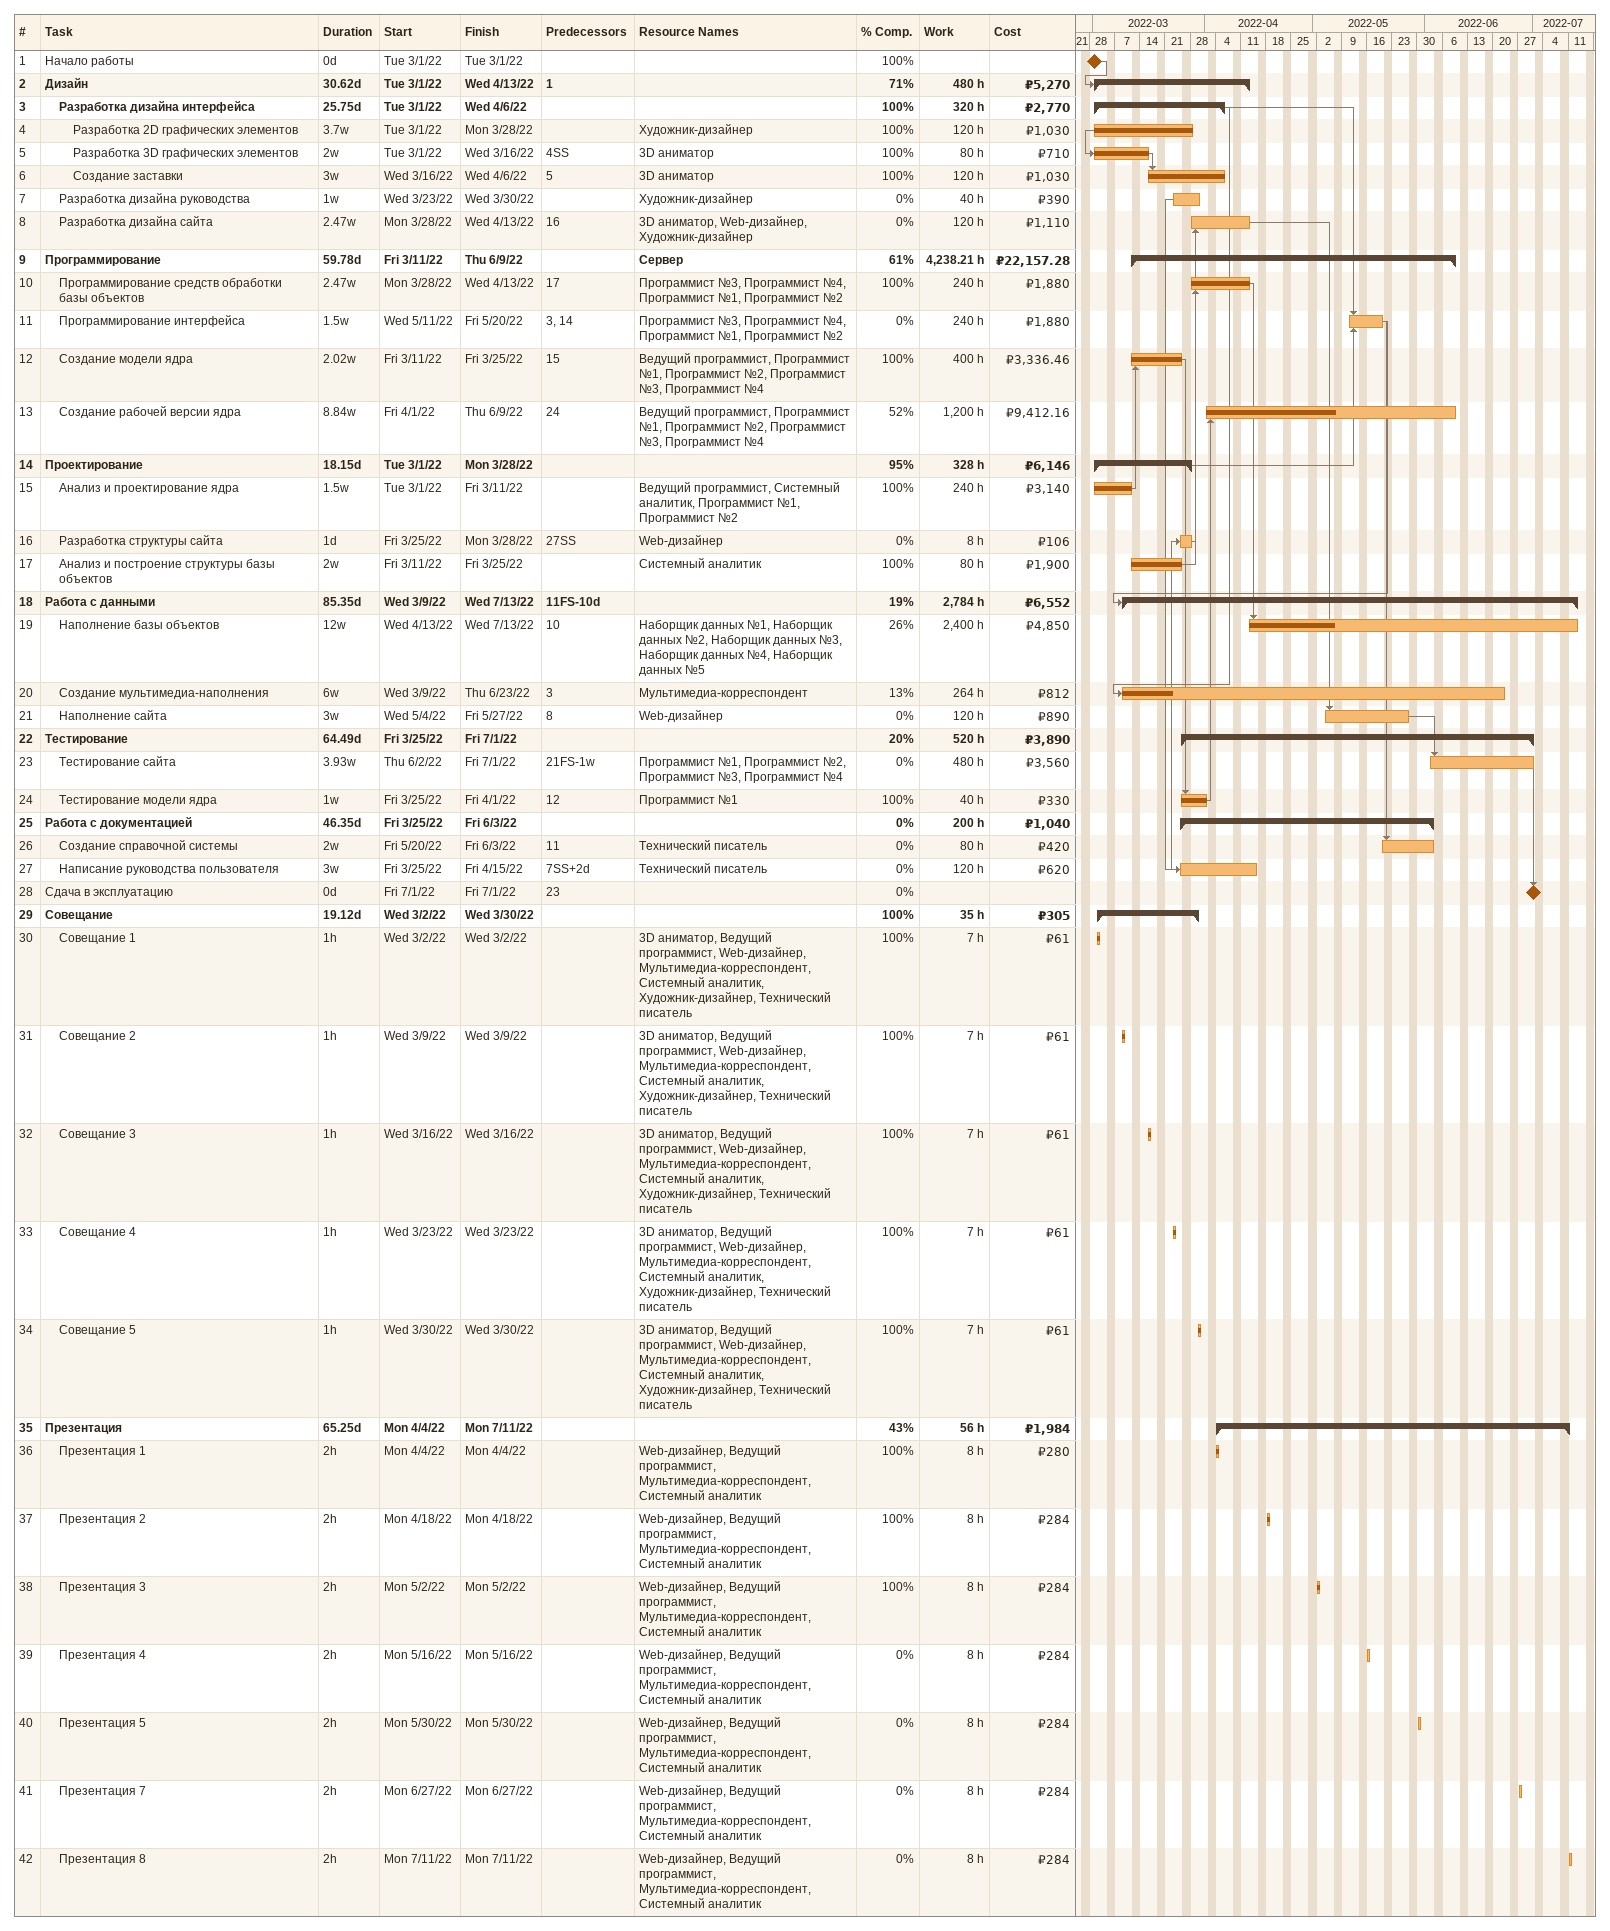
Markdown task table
| ID | Level | Task | Duration | Start | Finish | Predecessors | Resources | % complete | Work (h) | Cost (₽) |
|---|---|---|---|---|---|---|---|---|---|---|
| 1 | 1 | Начало работы | 0d | 2022-03-01 | 2022-03-01 |  |  | 100 |  |  |
| 2 | 1 | **Дизайн** | 30.62d | 2022-03-01 | 2022-04-13 | 1 |  | 71 | 480 | 5270 |
| 3 | 2 | **Разработка дизайна интерфейса** | 25.75d | 2022-03-01 | 2022-04-06 |  |  | 100 | 320 | 2770 |
| 4 | 3 | Разработка 2D графических элементов | 3.7w | 2022-03-01 | 2022-03-28 |  | Художник-дизайнер | 100 | 120 | 1030 |
| 5 | 3 | Разработка 3D графических элементов | 2w | 2022-03-01 | 2022-03-16 | 4SS | 3D аниматор | 100 | 80 | 710 |
| 6 | 3 | Создание заставки | 3w | 2022-03-16 | 2022-04-06 | 5 | 3D аниматор | 100 | 120 | 1030 |
| 7 | 2 | Разработка дизайна руководства | 1w | 2022-03-23 | 2022-03-30 |  | Художник-дизайнер | 0 | 40 | 390 |
| 8 | 2 | Разработка дизайна сайта | 2.47w | 2022-03-28 | 2022-04-13 | 16 | 3D аниматор, Web-дизайнер, Художник-дизайнер | 0 | 120 | 1110 |
| 9 | 1 | **Программирование** | 59.78d | 2022-03-11 | 2022-06-09 |  | Сервер | 61 | 4238.21 | 22157.28 |
| 10 | 2 | Программирование средств обработки базы объектов | 2.47w | 2022-03-28 | 2022-04-13 | 17 | Программист №3, Программист №4, Программист №1, Программист №2 | 100 | 240 | 1880 |
| 11 | 2 | Программирование интерфейса | 1.5w | 2022-05-11 | 2022-05-20 | 3, 14 | Программист №3, Программист №4, Программист №1, Программист №2 | 0 | 240 | 1880 |
| 12 | 2 | Создание модели ядра | 2.02w | 2022-03-11 | 2022-03-25 | 15 | Ведущий программист, Программист №1, Программист №2, Программист №3, Программист №4 | 100 | 400 | 3336.46 |
| 13 | 2 | Создание рабочей версии ядра | 8.84w | 2022-04-01 | 2022-06-09 | 24 | Ведущий программист, Программист №1, Программист №2, Программист №3, Программист №4 | 52 | 1200 | 9412.16 |
| 14 | 1 | **Проектирование** | 18.15d | 2022-03-01 | 2022-03-28 |  |  | 95 | 328 | 6146 |
| 15 | 2 | Анализ и проектирование ядра | 1.5w | 2022-03-01 | 2022-03-11 |  | Ведущий программист, Системный аналитик, Программист №1, Программист №2 | 100 | 240 | 3140 |
| 16 | 2 | Разработка структуры сайта | 1d | 2022-03-25 | 2022-03-28 | 27SS | Web-дизайнер | 0 | 8 | 106 |
| 17 | 2 | Анализ и построение структуры базы объектов | 2w | 2022-03-11 | 2022-03-25 |  | Системный аналитик | 100 | 80 | 1900 |
| 18 | 1 | **Работа с данными** | 85.35d | 2022-03-09 | 2022-07-13 | 11FS-10d |  | 19 | 2784 | 6552 |
| 19 | 2 | Наполнение базы объектов | 12w | 2022-04-13 | 2022-07-13 | 10 | Наборщик данных №1, Наборщик данных №2, Наборщик данных №3, Наборщик данных №4, Наборщик данных №5 | 26 | 2400 | 4850 |
| 20 | 2 | Создание мультимедиа-наполнения | 6w | 2022-03-09 | 2022-06-23 | 3 | Мультимедиа-корреспондент | 13 | 264 | 812 |
| 21 | 2 | Наполнение сайта | 3w | 2022-05-04 | 2022-05-27 | 8 | Web-дизайнер | 0 | 120 | 890 |
| 22 | 1 | **Тестирование** | 64.49d | 2022-03-25 | 2022-07-01 |  |  | 20 | 520 | 3890 |
| 23 | 2 | Тестирование сайта | 3.93w | 2022-06-02 | 2022-07-01 | 21FS-1w | Программист №1, Программист №2, Программист №3, Программист №4 | 0 | 480 | 3560 |
| 24 | 2 | Тестирование модели ядра | 1w | 2022-03-25 | 2022-04-01 | 12 | Программист №1 | 100 | 40 | 330 |
| 25 | 1 | **Работа с документацией** | 46.35d | 2022-03-25 | 2022-06-03 |  |  | 0 | 200 | 1040 |
| 26 | 2 | Создание справочной системы | 2w | 2022-05-20 | 2022-06-03 | 11 | Технический писатель | 0 | 80 | 420 |
| 27 | 2 | Написание руководства пользователя | 3w | 2022-03-25 | 2022-04-15 | 7SS+2d | Технический писатель | 0 | 120 | 620 |
| 28 | 1 | Сдача в эксплуатацию | 0d | 2022-07-01 | 2022-07-01 | 23 |  | 0 |  |  |
| 29 | 1 | **Совещание** | 19.12d | 2022-03-02 | 2022-03-30 |  |  | 100 | 35 | 305 |
| 30 | 2 | Совещание 1 | 1h | 2022-03-02 | 2022-03-02 |  | 3D аниматор, Ведущий программист, Web-дизайнер, Мультимедиа-корреспондент, Системный аналитик, Художник-дизайнер, Технический писатель | 100 | 7 | 61 |
| 31 | 2 | Совещание 2 | 1h | 2022-03-09 | 2022-03-09 |  | 3D аниматор, Ведущий программист, Web-дизайнер, Мультимедиа-корреспондент, Системный аналитик, Художник-дизайнер, Технический писатель | 100 | 7 | 61 |
| 32 | 2 | Совещание 3 | 1h | 2022-03-16 | 2022-03-16 |  | 3D аниматор, Ведущий программист, Web-дизайнер, Мультимедиа-корреспондент, Системный аналитик, Художник-дизайнер, Технический писатель | 100 | 7 | 61 |
| 33 | 2 | Совещание 4 | 1h | 2022-03-23 | 2022-03-23 |  | 3D аниматор, Ведущий программист, Web-дизайнер, Мультимедиа-корреспондент, Системный аналитик, Художник-дизайнер, Технический писатель | 100 | 7 | 61 |
| 34 | 2 | Совещание 5 | 1h | 2022-03-30 | 2022-03-30 |  | 3D аниматор, Ведущий программист, Web-дизайнер, Мультимедиа-корреспондент, Системный аналитик, Художник-дизайнер, Технический писатель | 100 | 7 | 61 |
| 35 | 1 | **Презентация** | 65.25d | 2022-04-04 | 2022-07-11 |  |  | 43 | 56 | 1984 |
| 36 | 2 | Презентация 1 | 2h | 2022-04-04 | 2022-04-04 |  | Web-дизайнер, Ведущий программист, Мультимедиа-корреспондент, Системный аналитик | 100 | 8 | 280 |
| 37 | 2 | Презентация 2 | 2h | 2022-04-18 | 2022-04-18 |  | Web-дизайнер, Ведущий программист, Мультимедиа-корреспондент, Системный аналитик | 100 | 8 | 284 |
| 38 | 2 | Презентация 3 | 2h | 2022-05-02 | 2022-05-02 |  | Web-дизайнер, Ведущий программист, Мультимедиа-корреспондент, Системный аналитик | 100 | 8 | 284 |
| 39 | 2 | Презентация 4 | 2h | 2022-05-16 | 2022-05-16 |  | Web-дизайнер, Ведущий программист, Мультимедиа-корреспондент, Системный аналитик | 0 | 8 | 284 |
| 40 | 2 | Презентация 5 | 2h | 2022-05-30 | 2022-05-30 |  | Web-дизайнер, Ведущий программист, Мультимедиа-корреспондент, Системный аналитик | 0 | 8 | 284 |
| 41 | 2 | Презентация 7 | 2h | 2022-06-27 | 2022-06-27 |  | Web-дизайнер, Ведущий программист, Мультимедиа-корреспондент, Системный аналитик | 0 | 8 | 284 |
| 42 | 2 | Презентация 8 | 2h | 2022-07-11 | 2022-07-11 |  | Web-дизайнер, Ведущий программист, Мультимедиа-корреспондент, Системный аналитик | 0 | 8 | 284 |
